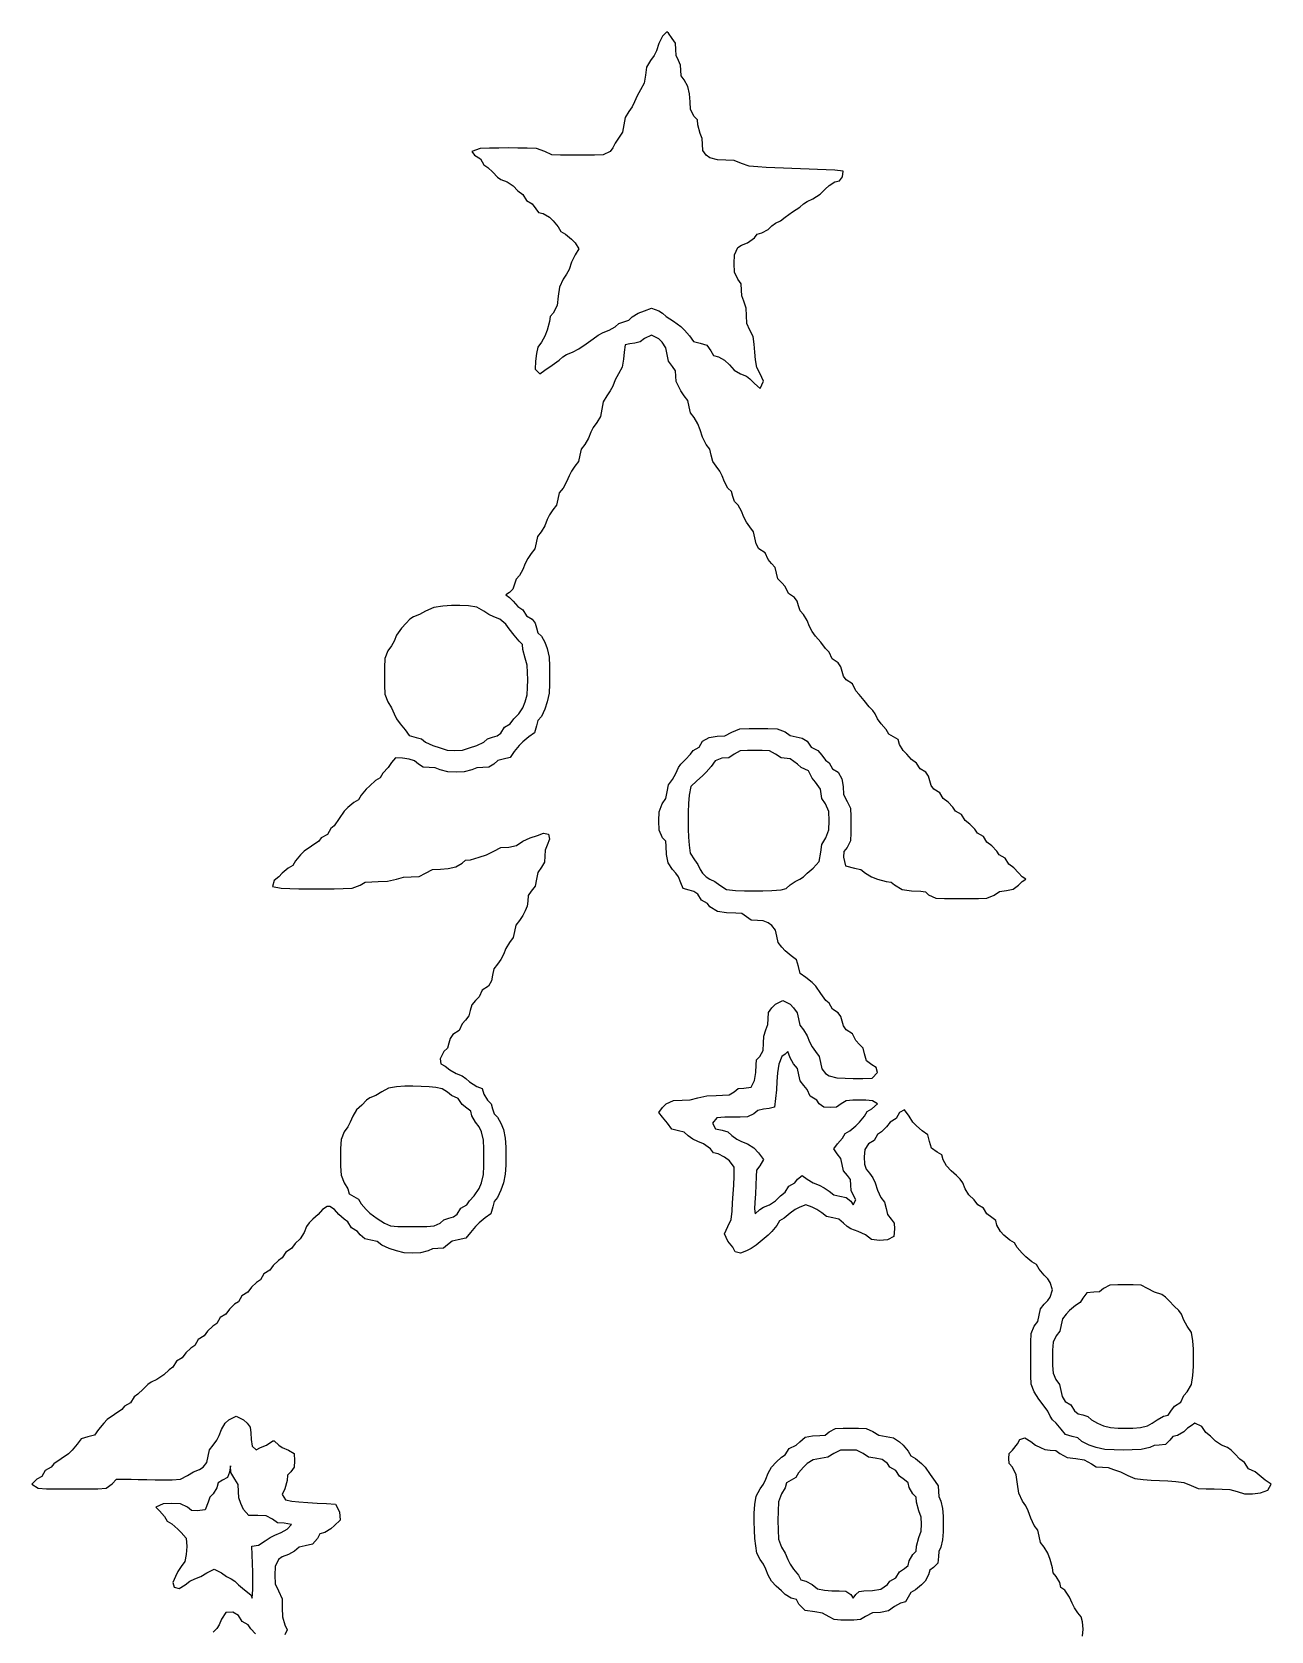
# Model space of a CAD drawing. Extents: x -1383 to 2909, y -2222 to 4206.
# Drawn here: x -611 to 2142, y 652 to 4206 of the extents above; entities that cross this region are included whole.
import ezdxf

# ---------------------------------------------------------------- set-up
doc = ezdxf.new("R2010")
doc.units = 0
doc.layers.add('Layer_1', color=7, linetype='CONTINUOUS')

msp = doc.modelspace()

# ---------------------------------------------------------------- linework, layer by layer
at = {"layer": 'Layer_1', "color": 7}
for points in [[(1013.935861, 3429.742224), (1006.409906, 3445.940126), (998.947644, 3460.326661), (996.609061, 3477.381307), (995.057093, 3494.533805), (993.505124, 3511.68412), (991.14531, 3528.738737), (983.683106, 3543.127427), (976.731137, 3557.841364), (976.157093, 3575.525329), (975.370507, 3592.312044), (970.757093, 3607.921049), (966.164995, 3619.377978), (965.357093, 3632.216854), (964.63423, 3646.205773), (957.257093, 3656.514671), (949.667329, 3672.332022), (949.157093, 3691.610362), (949.667329, 3710.888787), (957.257093, 3726.70611), (965.357093, 3732.104126), (978.219298, 3737.504126), (993.909061, 3748.301858), (1000.180715, 3756.850583), (1010.746857, 3759.101858), (1024.735861, 3767.199874), (1032.835861, 3775.299874), (1040.935861, 3780.697606), (1051.735861, 3786.097606), (1062.535861, 3794.331685), (1078.735861, 3805.80548), (1094.935861, 3816.469701), (1103.035861, 3823.893638), (1111.135861, 3829.293638), (1123.998151, 3834.69137), (1139.68783, 3845.49137), (1151.125654, 3856.289102), (1159.735946, 3864.389102), (1172.853213, 3872.487118), (1183.228044, 3875.151118), (1189.542217, 3883.693323), (1191.200457, 3896.801858), (1172.279254, 3898.451622), (1153.294186, 3899.472378), (1134.309146, 3900.360756), (1115.324107, 3901.164378), (1096.317808, 3901.906488), (1077.332769, 3902.593323), (1058.347729, 3903.279874), (1039.362661, 3904.042961), (1020.377622, 3904.93389), (1001.413786, 3906.071433), (982.492583, 3907.799717), (965.357093, 3913.782236), (949.157093, 3920.53011), (930.257093, 3921.080882), (912.122476, 3921.824693), (895.157093, 3926.480882), (887.057093, 3931.880882), (879.679956, 3942.187654), (878.957093, 3956.17663), (878.149191, 3969.015307), (873.557093, 3980.474362), (868.157093, 3999.372378), (867.2004, 4010.69537), (860.057093, 4018.27011), (851.957093, 4033.71326), (851.361817, 4050.959244), (849.533471, 4068.120189), (846.110608, 4085.024031), (837.73423, 4099.259622), (831.20743, 4108.545921), (830.357093, 4120.857354), (829.527959, 4132.392945), (824.978324, 4142.453102), (820.386227, 4153.912157), (819.578324, 4166.751118), (818.855461, 4180.738961), (811.478324, 4191.047717), (802.740529, 4203.196157), (799.65788, 4205.895874), (789.474359, 4196.44715), (781.778324, 4180.24885), (776.378324, 4164.051118), (770.978324, 4153.253102), (763.133386, 4142.453102), (754.374359, 4127.934898), (751.653071, 4110.057354), (748.910608, 4092.379937), (740.576693, 4077.661606), (733.178324, 4064.163874), (727.778324, 4050.665858), (722.378324, 4039.865858), (714.894831, 4029.068126), (706.560973, 4015.757197), (703.712183, 3999.372378), (700.863307, 3982.876724), (692.295591, 3969.674362), (684.578239, 3958.87663), (679.178239, 3948.078614), (673.778239, 3939.978614), (657.663307, 3933.120189), (638.763307, 3932.206016), (619.820759, 3931.936724), (600.899556, 3931.880031), (581.957008, 3931.936724), (563.014488, 3932.206016), (544.0932, 3933.122457), (527.999471, 3939.978614), (509.818054, 3946.886079), (488.898369, 3947.766236), (467.955298, 3948.024189), (447.014324, 3948.078047), (426.075506, 3948.024189), (405.134532, 3947.766236), (384.212778, 3946.886079), (366.024983, 3939.978614), (371.809729, 3931.880882), (385.218369, 3924.076252), (393.0228, 3910.667811), (401.626715, 3904.882866), (413.05388, 3894.085134), (423.347839, 3883.285134), (430.816507, 3877.887118), (444.316507, 3872.487118), (457.814324, 3863.883402), (468.612227, 3852.453827), (479.410129, 3844.47515), (487.201861, 3831.682961), (499.99388, 3823.893638), (507.972756, 3813.095622), (514.240129, 3804.546898), (524.799893, 3802.295622), (538.799471, 3794.197606), (546.7932, 3786.097606), (558.060888, 3773.067591), (564.034932, 3762.737291), (574.367244, 3756.767528), (587.399471, 3745.499811), (595.499556, 3737.504126), (603.599556, 3724.00611), (595.499556, 3710.508378), (587.399471, 3694.310362), (581.999471, 3678.11263), (576.599471, 3667.312573), (569.201102, 3656.514671), (560.718369, 3639.051893), (558.082205, 3618.718951), (555.424724, 3598.213805), (546.580573, 3580.923146), (539.756164, 3573.195222), (538.799471, 3562.025329), (533.399471, 3543.127427), (527.999471, 3529.629524), (520.639342, 3516.131622), (512.713644, 3505.1148), (509.841439, 3491.081178), (507.662306, 3473.867112), (506.716271, 3456.55732), (517.205849, 3445.940126), (527.999471, 3454.174006), (544.199471, 3465.648), (560.399471, 3476.311937), (568.499471, 3483.735902), (576.599471, 3489.135902), (590.099471, 3494.533805), (603.599556, 3501.957742), (619.799556, 3512.621622), (635.999556, 3524.095587), (646.799556, 3532.329524), (657.578239, 3537.729524), (671.078239, 3543.127427), (684.578239, 3550.625773), (692.486929, 3558.298422), (703.478324, 3561.670261), (714.639742, 3565.065458), (722.378324, 3573.069817), (735.878324, 3580.923146), (749.378324, 3586.323146), (765.578324, 3591.723146), (781.778324, 3586.323146), (789.878324, 3580.923146), (797.978324, 3573.499266), (814.178324, 3562.835329), (830.357093, 3551.361364), (838.372054, 3543.127427), (849.597222, 3530.252466), (858.505124, 3518.221493), (873.408302, 3514.084356), (888.587773, 3509.819631), (897.368088, 3497.265666), (902.895676, 3486.897213), (914.163364, 3483.735902), (927.557093, 3476.26732), (938.357093, 3465.973276), (949.157093, 3454.543984), (962.657093, 3445.940126), (976.157093, 3440.540126), (983.619298, 3435.142224), (993.909061, 3424.342224), (1006.473657, 3413.659153)], [(360.624983, 2614.444016), (376.824983, 2619.844016), (393.0228, 2627.342362), (400.927266, 2635.012913), (411.918605, 2638.384696), (422.380573, 2641.280287), (430.816507, 2647.471153), (438.495506, 2660.52685), (451.398132, 2668.437638), (459.379049, 2679.23554), (470.806271, 2690.03554), (479.410129, 2703.533357), (484.810129, 2717.03126), (488.92388, 2732.578611), (489.940129, 2749.08685), (490.210271, 2765.624882), (489.940129, 2782.162998), (488.92388, 2798.673335), (484.810129, 2814.218589), (479.410129, 2833.116406), (478.449156, 2844.394753), (471.414302, 2852.014309), (460.031783, 2865.512211), (449.129707, 2879.012211), (441.616507, 2889.810113), (428.118605, 2900.607931), (414.618605, 2906.007931), (403.820702, 2911.407931), (393.0228, 2918.810665), (377.4564, 2927.743994), (358.692435, 2930.380243), (339.758391, 2931.228482), (320.803115, 2930.915962), (301.890359, 2929.627616), (281.268275, 2927.070113), (263.437645, 2918.72982), (249.939799, 2911.407931), (236.441897, 2906.007931), (228.341897, 2900.607931), (220.244023, 2892.004072), (209.444023, 2880.574753), (198.646121, 2864.882891), (193.246121, 2852.014309), (187.848275, 2841.216406), (179.748275, 2830.416406), (172.549636, 2813.565855), (171.77796, 2793.656069), (171.650401, 2773.724882), (171.77796, 2753.79378), (172.549636, 2733.883994), (179.748275, 2717.03126), (187.848275, 2703.533357), (193.246121, 2690.03554), (198.646121, 2679.23554), (206.641947, 2668.437638), (218.032999, 2654.907874), (227.011031, 2642.264674), (242.432921, 2638.019055), (254.463894, 2634.953357), (263.437645, 2627.253043), (279.635547, 2619.844016), (295.83343, 2614.444016), (311.442378, 2609.815748), (328.229178, 2609.044016), (345.018076, 2609.815748)], [(1053.09652, 2299.34965), (1064.725654, 2302.466372), (1073.335861, 2310.088025), (1084.135861, 2317.482198), (1094.935861, 2322.880016), (1103.035861, 2328.280016), (1111.135861, 2336.275843), (1124.42332, 2347.607367), (1138.114658, 2361.853616), (1141.324866, 2382.807345), (1144.046183, 2400.221282), (1152.316205, 2414.669443), (1159.204422, 2432.18965), (1159.735946, 2452.465247), (1159.246942, 2473.068104), (1151.635946, 2490.258869), (1143.450907, 2502.408869), (1141.005969, 2523.052148), (1129.398151, 2538.854589), (1121.935861, 2547.337323), (1114.069805, 2563.38635), (1098.018595, 2571.250394), (1089.535861, 2578.718948), (1073.739827, 2590.320416), (1053.09652, 2592.773802), (1040.935861, 2600.946113), (1027.797307, 2608.02995), (1011.4272, 2608.89942), (995.057093, 2609.043987), (978.665783, 2608.89942), (962.295676, 2608.02995), (949.157093, 2600.946113), (936.996435, 2592.773802), (921.434258, 2591.468504), (906.913786, 2585.99194), (898.21851, 2573.437975), (886.950822, 2560.450394), (878.957093, 2552.454567), (866.094888, 2541.231496), (852.892498, 2528.522277), (848.831839, 2509.856135), (847.36491, 2490.762699), (846.812183, 2471.620309), (846.684624, 2452.465247), (846.854702, 2434.364589), (847.449978, 2416.274589), (848.746857, 2398.224926), (851.531839, 2380.34965), (860.779956, 2366.07582), (868.157093, 2355.27582), (873.557093, 2344.477918), (878.957093, 2336.377918), (887.057093, 2328.280016), (895.157093, 2322.880016), (905.957093, 2317.482198), (916.757093, 2309.741433), (931.596435, 2299.751433), (951.793342, 2297.925269), (972.054, 2297.117367), (992.335861, 2296.817575), (1012.617751, 2296.938898), (1032.899613, 2297.578791)], [(1006.239827, 1588.573304), (1013.935861, 1593.973304), (1027.435861, 1599.373304), (1040.935861, 1607.983625), (1051.735861, 1619.400104), (1062.535861, 1627.372545), (1070.529591, 1640.362309), (1083.753213, 1647.973389), (1089.535861, 1656.073389), (1100.335861, 1664.173389), (1111.135861, 1656.073389), (1124.635861, 1647.973389), (1138.135946, 1642.573389), (1148.935946, 1637.173389), (1159.735946, 1629.689896), (1170.302088, 1621.589896), (1184.01463, 1618.549767), (1197.876076, 1615.509553), (1208.31463, 1607.133175), (1213.71463, 1599.373304), (1219.11463, 1610.173304), (1213.71463, 1620.973304), (1209.16508, 1631.029238), (1208.31463, 1642.573389), (1207.485524, 1655.074148), (1200.554844, 1664.173389), (1192.199698, 1674.611972), (1189.13828, 1688.452072), (1186.098151, 1702.164699), (1178.019383, 1712.752072), (1170.514658, 1723.552157), (1178.529591, 1734.352157), (1189.797364, 1747.384384), (1195.75012, 1757.716696), (1206.082431, 1763.69074), (1219.114658, 1774.958428), (1227.108359, 1782.952157), (1238.376076, 1795.984469), (1244.35012, 1806.316696), (1254.682431, 1812.269509), (1267.714715, 1823.537225), (1256.361959, 1830.425357), (1241.79891, 1831.38205), (1227.214658, 1831.552129), (1212.587915, 1831.38205), (1198.003635, 1830.446674), (1186.714658, 1823.452157), (1176.424866, 1816.07502), (1162.435946, 1815.352157), (1148.446942, 1816.07502), (1138.135946, 1823.452157), (1132.353213, 1831.552157), (1118.172898, 1840.247433), (1111.135861, 1855.44822), (1103.652454, 1863.930926), (1095.552454, 1874.518299), (1092.512239, 1888.230926), (1089.47211, 1902.071055), (1081.095732, 1912.530926), (1073.335861, 1926.030926), (1067.935861, 1939.530926), (1062.535861, 1934.130926), (1055.201244, 1928.730926), (1047.84531, 1911.956882), (1045.591795, 1892.759272), (1044.082346, 1873.497855), (1042.657937, 1854.385228), (1040.957178, 1835.31515), (1038.363449, 1816.351398), (1026.500457, 1813.37502), (1014.382346, 1811.482838), (1001.839039, 1808.740318), (992.357093, 1801.129323), (978.772054, 1794.81515), (962.614573, 1793.922265), (946.457093, 1793.752186), (928.471266, 1793.667146), (910.527959, 1792.774176), (900.557093, 1780.932501), (907.232683, 1768.304154), (922.157093, 1764.668693), (934.785439, 1761.564728), (943.757093, 1753.188378), (954.557093, 1745.152186), (965.357093, 1739.752186), (978.857093, 1734.352186), (992.357093, 1725.741893), (1003.135861, 1714.325386), (1013.957093, 1700.102551), (1005.835861, 1685.752101), (998.501244, 1675.845071), (997.757093, 1662.260003), (997.310693, 1642.892315), (996.417751, 1623.54583), (995.205969, 1604.220576), (994.419298, 1590.231657), (995.609849, 1579.133991)], [(295.83343, 1558.278028), (303.739937, 1565.95286), (314.731276, 1569.311887), (325.193244, 1572.203282), (333.629178, 1578.411099), (341.503795, 1591.63475), (354.840151, 1599.373304), (360.624983, 1607.983625), (371.424983, 1619.400104), (382.2228, 1635.089896), (387.6228, 1647.973389), (391.787631, 1666.256825), (392.76771, 1685.454491), (393.022828, 1704.652072), (392.76771, 1723.870998), (391.787631, 1743.068665), (387.6228, 1761.352157), (382.2228, 1772.152157), (374.124983, 1782.952157), (366.024983, 1796.962394), (363.773537, 1807.507247), (355.22708, 1813.778957), (344.42708, 1821.751398), (335.519178, 1835.46394), (320.516107, 1842.330926), (312.031276, 1849.814362), (300.263981, 1857.021477), (285.80091, 1859.50885), (271.205991, 1861.103367), (253.184023, 1862.378957), (235.121689, 1862.867877), (217.055018, 1862.527748), (199.037302, 1861.209638), (181.204574, 1858.360847), (166.250373, 1849.899402), (152.752499, 1842.330926), (139.252499, 1836.930926), (131.783916, 1831.552157), (121.492026, 1820.752157), (110.062706, 1809.952157), (101.458848, 1796.452157), (96.058848, 1782.952157), (90.658848, 1772.152157), (82.560974, 1761.352157), (75.360294, 1744.493074), (74.588533, 1724.593833), (74.460974, 1704.652072), (74.588533, 1684.731628), (75.360294, 1664.811184), (82.560974, 1647.973389), (90.658848, 1634.57966), (93.65864, 1623.481994), (103.688977, 1617.911972), (114.021289, 1611.937899), (119.991053, 1601.605616), (131.256672, 1588.573304), (139.252499, 1580.345802), (155.452499, 1568.865487), (171.650373, 1558.192989), (185.403365, 1552.155194), (201.494996, 1551.177269), (217.616306, 1550.858372), (233.741897, 1550.773332), (249.886621, 1550.837112), (266.022899, 1551.156009), (282.133551, 1552.155165)], [(1867.029704, 1108.037075), (1877.829987, 1113.437075), (1888.629987, 1121.537075), (1902.640224, 1129.637083), (1913.206365, 1131.890627), (1919.456759, 1140.437083), (1927.45046, 1151.237083), (1941.163058, 1160.144957), (1948.029987, 1175.133146), (1955.428413, 1183.615824), (1965.122901, 1199.900863), (1967.99298, 1219.757556), (1969.204791, 1239.805587), (1969.566208, 1259.896139), (1969.288413, 1278.392202), (1968.161641, 1296.867005), (1965.312822, 1315.129209), (1955.448255, 1329.394564), (1948.02857, 1342.894564), (1942.62857, 1356.394564), (1937.22857, 1363.878028), (1926.42857, 1374.167735), (1915.62857, 1385.584299), (1907.52857, 1394.194535), (1899.42857, 1399.594535), (1883.22857, 1404.994535), (1867.028287, 1413.094535), (1852.975531, 1420.216611), (1835.712539, 1421.045745), (1818.44983, 1421.194564), (1801.165294, 1421.045745), (1783.923562, 1420.216611), (1769.84983, 1413.094535), (1760.962932, 1405.823669), (1748.355846, 1404.994535), (1732.751121, 1403.633877), (1723.588129, 1391.962224), (1717.614113, 1381.62994), (1707.28183, 1375.655953), (1694.249546, 1364.388265), (1686.766082, 1356.394564), (1678.687342, 1345.828422), (1675.647184, 1332.094564), (1672.585767, 1318.254406), (1664.230649, 1307.815824), (1657.470019, 1293.529209), (1656.619625, 1276.393776), (1656.469389, 1259.215824), (1656.619625, 1242.12291), (1657.491279, 1225.072517), (1663.954271, 1210.615824), (1672.033011, 1200.028422), (1675.073169, 1186.315824), (1677.879468, 1173.28354), (1684.172381, 1162.015824), (1697.289704, 1154.213461), (1705.049546, 1141.053619), (1713.489704, 1134.867005), (1723.949546, 1131.975666), (1734.940885, 1128.595351), (1742.849546, 1120.92054), (1756.349546, 1113.437075), (1769.84983, 1108.037075), (1785.390491, 1103.912382), (1801.909389, 1102.892193), (1818.44983, 1102.637075), (1834.989704, 1102.892193), (1851.487625, 1103.912382)], [(1159.735946, 683.477736), (1145.279254, 691.769075), (1127.867386, 694.490335), (1106.905181, 697.700571), (1092.661115, 711.39191), (1087.112239, 721.596634), (1075.929591, 724.679311), (1062.535861, 732.779311), (1053.925654, 740.879311), (1042.509061, 751.679311), (1032.219383, 762.479311), (1024.735861, 775.979311), (1019.335861, 789.479311), (1013.935861, 800.279311), (1006.473657, 811.079311), (999.139039, 824.643091), (996.736649, 840.864351), (995.18468, 857.19191), (993.951581, 876.134429), (993.441373, 895.119469), (993.696491, 914.104508), (994.908274, 933.068288), (997.693313, 951.840729), (1006.367357, 967.658051), (1013.935833, 978.458051), (1019.335833, 989.236791), (1024.735833, 1002.736791), (1032.219354, 1016.236791), (1042.509033, 1027.036791), (1053.925625, 1037.836791), (1062.535833, 1043.619752), (1071.252425, 1057.800067), (1086.453184, 1064.836791), (1094.935833, 1072.298996), (1106.607487, 1082.58876), (1122.892554, 1085.607658), (1139.47526, 1086.352036), (1151.465811, 1087.308729), (1159.735918, 1094.537075), (1173.788674, 1101.658839), (1191.051638, 1102.487973), (1208.314602, 1102.638209), (1225.407572, 1102.46813), (1242.457994, 1101.617453), (1256.914687, 1095.154744), (1270.223291, 1086.820886), (1286.614687, 1083.972067), (1303.112296, 1081.122965), (1316.314687, 1072.555248), (1324.308416, 1064.837925), (1335.576104, 1051.805925), (1341.550091, 1041.473642), (1351.861172, 1035.499343), (1364.893455, 1024.231626), (1373.142274, 1016.237925), (1384.601301, 1000.037925), (1395.273798, 983.859469), (1401.86435, 974.589894), (1402.693455, 962.259185), (1403.54382, 950.715091), (1408.093455, 940.659185), (1412.217865, 924.182807), (1413.238309, 906.792256), (1413.493427, 889.359185), (1413.238309, 871.926114), (1412.217865, 854.535564), (1408.093455, 838.059186), (1403.54382, 828.322178), (1402.693455, 817.096981), (1401.481616, 802.831626), (1391.893455, 793.307217), (1383.346998, 787.035563), (1381.093455, 776.490681), (1372.993455, 762.480445), (1364.893455, 754.486744), (1351.861172, 743.219028), (1341.550091, 737.245012), (1335.576104, 726.912729), (1329.984794, 716.878083), (1318.908416, 713.880445), (1305.514687, 706.46076), (1291.631953, 696.681232), (1274.092611, 693.279658), (1256.234372, 692.280445), (1240.714687, 684.180445), (1229.425682, 677.185957), (1214.841402, 676.250524), (1200.214602, 676.080445), (1185.821745, 676.270366), (1171.450091, 677.227059)], [(1219.11463, 732.779311), (1226.343005, 739.880099), (1237.3344, 740.879311), (1256.106813, 741.793484), (1274.602876, 745.04624), (1289.314715, 755.059626), (1295.097364, 762.479311), (1308.320986, 770.090335), (1316.314715, 783.058839), (1327.114715, 791.03128), (1335.6612, 797.302933), (1337.914715, 807.869075), (1345.993483, 821.858052), (1353.136791, 829.447816), (1354.093483, 840.758052), (1359.493483, 859.658052), (1364.106813, 873.902146), (1364.893483, 889.358051), (1364.106813, 904.813957), (1359.493483, 919.058051), (1354.093483, 937.958051), (1353.136791, 949.268288), (1345.993483, 956.858051), (1337.914715, 970.847028), (1335.6612, 981.413169), (1327.114715, 987.684823), (1316.314715, 995.657264), (1308.320986, 1008.625768), (1295.097364, 1016.236791), (1289.314715, 1024.166996), (1277.579254, 1032.777232), (1262.314715, 1035.647028), (1247.305266, 1038.517106), (1235.314715, 1046.63865), (1220.539124, 1053.463059), (1202.91463, 1054.036791), (1185.269017, 1053.463059), (1170.51463, 1046.55361), (1157.205969, 1038.219752), (1140.835946, 1035.37065), (1124.33828, 1032.521831), (1111.135861, 1023.954114), (1103.142217, 1016.236791), (1091.874444, 1003.204508), (1085.900457, 992.872508), (1075.568173, 986.919469), (1065.533556, 981.32813), (1062.535861, 970.251752), (1054.435861, 956.858051), (1047.228831, 939.084823), (1046.463449, 918.271437), (1046.33589, 897.458051), (1046.463449, 876.644666), (1047.228831, 855.85254), (1054.435861, 838.058052), (1062.535861, 824.558052), (1067.935861, 811.079311), (1073.335861, 800.279311), (1080.840586, 789.479311), (1091.746942, 775.979311), (1097.274444, 765.625768), (1108.542217, 762.479311), (1121.935861, 755.059626), (1133.990249, 745.811595), (1149.8076, 742.643878), (1165.880013, 741.261988), (1181.994973, 740.879311), (1196.983191, 740.220256), (1208.31463, 732.779311), (1213.71463, 724.679311)], [(-120.738453, 782.718681), (-121.36352, 802.065138), (-121.98856, 821.411595), (-122.613542, 840.758052), (-107.765725, 842.480099), (-92.917823, 851.919469), (-82.117823, 859.658052), (-71.31992, 865.058052), (-57.822103, 870.458051), (-44.324201, 878.154114), (-34.874201, 888.337579), (-51.072103, 891.441516), (-65.730679, 892.504508), (-76.71992, 900.158051), (-91.159662, 907.705295), (-109.115725, 908.258051), (-129.801552, 908.747028), (-141.511445, 921.758051), (-146.911445, 935.258051), (-151.503627, 948.098996), (-152.309347, 962.258051), (-152.957801, 977.565138), (-160.409347, 989.236791), (-169.317249, 1004.097421), (-170.125067, 1018.936791), (-172.325489, 1004.607658), (-177.057901, 993.148886), (-187.715489, 986.961988), (-197.854279, 981.392193), (-200.905067, 970.251752), (-208.401316, 956.858051), (-216.073964, 948.94939), (-219.445804, 937.958051), (-226.261738, 921.375374), (-244.343177, 919.058051), (-256.882289, 919.887185), (-265.696591, 927.158051), (-281.511845, 934.747815), (-300.792387, 935.258051), (-320.070841, 934.747815), (-335.888107, 927.158051), (-327.890183, 919.058051), (-316.624592, 906.025768), (-310.6548, 895.693484), (-300.324671, 889.719469), (-287.292387, 878.451752), (-279.558009, 870.458051), (-268.32856, 857.914745), (-266.865911, 839.73758), (-268.439111, 821.560414), (-271.381501, 806.614744), (-279.700506, 794.879311), (-287.292387, 784.079311), (-292.692387, 773.279311), (-298.092387, 759.779311), (-295.392387, 748.979311), (-284.594485, 746.279311), (-271.094494, 754.379311), (-260.296591, 762.479311), (-249.498774, 767.879311), (-235.998774, 773.279311), (-222.500871, 781.379311), (-206.302969, 789.479311), (-190.105067, 781.379311), (-179.307249, 773.279311), (-168.507249, 767.879311), (-160.409347, 762.479311), (-152.309347, 754.48561), (-138.811445, 743.090335), (-125.313627, 732.184036), (-122.088453, 724.679311), (-120.317479, 743.855689), (-120.297637, 763.287185), (-120.739813, 782.718681)]]:
    msp.add_lwpolyline(points, close=True, dxfattribs=at)
for points in [[(1723.038208, 640.105957), (1724.441357, 656.050839), (1723.123247, 672.03824), (1720.06183, 683.688634), (1712.472066, 692.27761), (1705.052381, 703.07761), (1699.652381, 713.87761), (1694.252381, 726.739815), (1683.452381, 742.450839), (1674.905924, 748.701232), (1672.673641, 759.267374), (1664.573641, 773.27761), (1657.430334, 780.846114), (1656.473641, 792.17761), (1651.073641, 811.07761), (1645.673641, 824.556351), (1637.892539, 838.056351), (1629.53742, 848.516194), (1626.497263, 862.356351), (1623.435846, 876.068949), (1615.357106, 886.656351), (1607.873641, 902.856351), (1602.473641, 919.056351), (1597.073641, 929.856351), (1589.675216, 940.656351), (1581.192539, 958.110681), (1578.556318, 978.456351), (1575.898838, 998.950839), (1567.054743, 1016.235091), (1560.230334, 1023.973673), (1559.273641, 1035.135091), (1560.230334, 1046.424067), (1567.267342, 1054.035091), (1578.662617, 1067.535091), (1584.020098, 1077.718839), (1594.968917, 1081.035091), (1607.873641, 1072.935091), (1618.673641, 1064.835091), (1629.473641, 1059.435091), (1639.529546, 1054.885768), (1651.073641, 1054.035091), (1663.510649, 1053.205957), (1672.673641, 1046.360571), (1688.618523, 1037.665295), (1707.752381, 1034.943752), (1726.8012, 1032.222776), (1742.852381, 1023.718839), (1753.461043, 1016.979185), (1767.152665, 1016.235091), (1779.993326, 1015.4275), (1791.452665, 1010.835091), (1807.652665, 1005.435091), (1823.852665, 997.824067), (1839.542428, 990.808319), (1857.655814, 988.767374), (1875.83298, 987.428288), (1894.031405, 986.343752), (1912.187027, 985.2595), (1930.343216, 983.89887), (1948.414082, 981.857925), (1964.231405, 975.054776), (1979.644791, 968.655563), (1997.566838, 967.805169), (2015.531405, 967.654933), (2032.943216, 967.377138), (2050.355027, 966.377925), (2066.810145, 962.253516), (2082.840066, 957.023595), (2100.549515, 956.981075), (2118.131405, 958.851941), (2134.692822, 964.549579), (2141.793609, 978.453232), (2128.910145, 987.021232), (2115.410145, 997.927532), (2106.927468, 1005.432256), (2091.918019, 1012.299185), (2083.010145, 1026.011784), (2072.210145, 1034.005484), (2061.410145, 1045.42202), (2053.310145, 1054.032256), (2045.210145, 1059.432256), (2031.710145, 1064.832256), (2018.210145, 1073.442492), (2007.431405, 1084.859028), (1996.631405, 1092.852729), (1987.723531, 1106.565327), (1972.714082, 1113.432256), (1964.231405, 1108.032256), (1956.131405, 1102.632256), (1948.031405, 1094.532256), (1934.021169, 1086.432256), (1923.476287, 1084.178713), (1917.204633, 1075.632256), (1907.680224, 1066.044067), (1893.414869, 1064.832256), (1882.168129, 1063.981862), (1872.431405, 1059.432256), (1853.233767, 1055.265327), (1833.143216, 1054.287374), (1813.052665, 1054.032256), (1792.94057, 1054.287374), (1772.850019, 1055.265327), (1753.652381, 1059.432256), (1737.452381, 1064.832256), (1721.252381, 1072.868477), (1712.493326, 1081.181075), (1700.098838, 1084.285012), (1684.876791, 1088.409421), (1675.692539, 1100.548791), (1664.467342, 1113.432256), (1656.473641, 1121.532256), (1651.073641, 1129.632265), (1645.673641, 1140.432265), (1637.424822, 1151.232265), (1625.965767, 1167.411005), (1615.293326, 1183.611005), (1609.170491, 1200.151162), (1608.235058, 1218.923603), (1607.93742, 1237.717304), (1607.872224, 1256.511005), (1607.93742, 1275.325965), (1608.235058, 1294.119666), (1609.170491, 1312.892107), (1615.357106, 1329.389745), (1623.435846, 1339.977146), (1626.497263, 1353.689745), (1629.53742, 1367.551162), (1637.892539, 1377.989773), (1645.673641, 1386.089773), (1651.073641, 1394.189773), (1656.473641, 1410.389773), (1651.073641, 1426.589773), (1645.673641, 1434.689773), (1637.67994, 1442.789773), (1626.412224, 1455.822085), (1620.438208, 1466.154369), (1610.105924, 1472.107124), (1597.073641, 1483.374813), (1589.07994, 1491.389773), (1577.812224, 1504.400854), (1571.838208, 1514.733137), (1561.505924, 1520.707124), (1548.473641, 1531.974813), (1540.373641, 1539.968542), (1532.273641, 1553.978778), (1530.020098, 1564.54492), (1521.473641, 1570.795342), (1510.673641, 1578.789071), (1502.892539, 1591.566236), (1490.094113, 1599.368542), (1482.121672, 1610.168542), (1470.683877, 1620.968542), (1462.094901, 1634.468627), (1456.694901, 1647.968627), (1451.294901, 1656.068627), (1442.684693, 1664.168627), (1431.268101, 1674.947339), (1420.957106, 1685.747339), (1413.494901, 1699.141039), (1410.327213, 1710.408756), (1399.973613, 1715.936315), (1387.409074, 1724.716658), (1383.157106, 1739.917417), (1379.011408, 1754.799364), (1366.978337, 1763.728498), (1354.094901, 1774.953666), (1345.994901, 1782.947395), (1337.894901, 1796.447395), (1327.116132, 1809.947395), (1316.316132, 1804.164661), (1308.705137, 1790.941039), (1295.736576, 1782.947395), (1287.742876, 1772.147395), (1276.326369, 1761.347395), (1267.716132, 1755.564661), (1260.105052, 1742.341039), (1247.136576, 1734.347395), (1238.930306, 1721.74028), (1237.527128, 1705.774139), (1238.866498, 1689.807969), (1241.906683, 1678.157546), (1249.496391, 1669.547339), (1256.916132, 1658.768627), (1262.316132, 1647.968627), (1267.716132, 1631.768627), (1275.199569, 1615.568542), (1283.278337, 1604.981169), (1286.339754, 1591.268542), (1289.379883, 1577.428413), (1297.73503, 1566.968542), (1304.66571, 1558.081956), (1305.516132, 1545.793739), (1303.687786, 1528.934712), (1289.316132, 1521.068542), (1271.606683, 1519.516573), (1254.046025, 1522.089014), (1240.716132, 1532.293739), (1224.516076, 1539.968542), (1208.316076, 1545.368542), (1200.216076, 1550.768542), (1192.116076, 1558.549644), (1181.677493, 1566.904791), (1167.816076, 1569.94492), (1154.103506, 1573.006337), (1143.537364, 1581.085134), (1132.737364, 1588.568542), (1121.937279, 1593.968542), (1108.437279, 1599.368542), (1094.937279, 1593.968542), (1084.137279, 1588.568542), (1073.337279, 1580.574898), (1060.304995, 1569.307124), (1049.972769, 1563.333137), (1043.998724, 1553.000854), (1032.731008, 1539.968542), (1024.737279, 1531.974813), (1011.237279, 1520.600854), (997.737279, 1509.694498), (986.95851, 1502.168542), (976.15851, 1496.768542), (962.764866, 1491.389773), (951.497093, 1494.536258), (945.969506, 1504.868542), (935.063235, 1518.368542), (927.55851, 1534.568542), (934.850608, 1550.768542), (942.03652, 1566.692164), (944.204995, 1585.018205), (945.608173, 1603.407969), (946.904995, 1623.222142), (948.07423, 1643.036315), (948.945969, 1662.87172), (948.75463, 1682.728413), (938.358567, 1696.547339), (927.558567, 1704.647339), (913.548331, 1712.747339), (903.00342, 1715.000939), (896.731767, 1723.547395), (881.042003, 1734.347395), (868.158567, 1739.747395), (857.358567, 1745.147395), (846.558567, 1752.56708), (837.586913, 1760.263115), (825.553843, 1763.324561), (810.140457, 1767.576529), (801.168803, 1780.204876), (789.773528, 1793.747395), (781.779798, 1804.547395), (789.879798, 1815.347395), (797.979798, 1823.447395), (813.79715, 1831.037187), (833.058567, 1831.547395), (851.193184, 1832.270258), (868.158567, 1836.926164), (887.866469, 1841.645849), (908.658567, 1842.326164), (923.285367, 1842.496243), (937.869562, 1843.431704), (949.158567, 1850.426192), (957.747572, 1857.67577), (970.078252, 1858.526192), (987.064923, 1860.503357), (994.378309, 1875.406535), (996.780643, 1892.882126), (997.737335, 1910.506535), (998.75778, 1921.497846), (1005.837335, 1928.726192), (1013.363291, 1941.779735), (1013.937335, 1958.426192), (1014.745238, 1973.882126), (1019.337335, 1988.126192), (1023.929433, 1999.585304), (1024.737335, 2012.404989), (1025.460198, 2026.393965), (1032.837335, 2036.704989), (1040.937335, 2044.804989), (1057.137335, 2052.904989), (1073.337335, 2044.804989), (1080.820857, 2036.704989), (1088.89954, 2026.138819), (1091.960957, 2012.404989), (1095.001172, 1998.564775), (1103.356233, 1988.126192), (1111.137335, 1974.626192), (1116.537335, 1961.126192), (1121.937335, 1950.326192), (1129.420857, 1939.526192), (1137.499625, 1928.938819), (1140.539754, 1915.226192), (1143.601172, 1901.386006), (1151.956318, 1890.926192), (1159.73742, 1885.526192), (1177.106655, 1881.380494), (1195.390176, 1880.381282), (1213.716132, 1880.126164), (1234.572038, 1880.168967), (1255.40674, 1880.934265), (1267.716189, 1893.520091), (1264.761043, 1904.554006), (1254.832696, 1910.145317), (1242.693354, 1919.350828), (1238.568945, 1934.551616), (1235.486211, 1946.967392), (1227.152381, 1955.726419), (1219.116132, 1964.209068), (1212.142932, 1979.324872), (1198.153928, 1988.126419), (1191.967313, 1996.545317), (1189.076003, 2007.005216), (1186.269732, 2017.40125), (1180.33818, 2025.905216), (1167.348416, 2033.898917), (1159.73742, 2047.122567), (1152.296447, 2052.905216), (1141.645238, 2069.105216), (1130.164923, 2085.305216), (1121.937335, 2093.298917), (1108.394816, 2104.694192), (1095.851509, 2113.474535), (1091.578309, 2128.654091), (1087.453928, 2143.557184), (1075.420857, 2152.465087), (1062.537335, 2163.690255), (1055.053928, 2171.705272), (1046.975131, 2182.271443), (1043.913713, 2195.983984), (1040.873584, 2209.845402), (1032.518438, 2220.283984), (1024.737335, 2225.683984), (1013.278309, 2230.276167), (1000.437335, 2231.083984), (986.469647, 2231.806819), (976.158567, 2239.183984), (966.187701, 2246.53989), (952.538882, 2247.283984), (931.938123, 2248.049367), (911.571194, 2251.047033), (895.158567, 2261.464299), (889.375918, 2268.881887), (876.152296, 2276.499317), (868.158567, 2289.493304), (859.65463, 2295.41845), (849.258567, 2298.222624), (835.609691, 2302.442731), (830.358567, 2315.02218), (824.979798, 2328.275509), (819.579798, 2336.373411), (812.138825, 2344.473411), (802.125496, 2359.189446), (798.87274, 2377.679216), (797.979798, 2396.44097), (796.959354, 2407.430211), (789.879798, 2414.664935), (782.247487, 2431.855672), (781.779798, 2452.46074), (782.290006, 2472.736224), (789.178252, 2490.254362), (797.278252, 2502.238535), (800.169562, 2517.25218), (803.039669, 2532.508299), (811.649906, 2544.247984), (819.579798, 2557.745887), (824.979798, 2571.245887), (830.358567, 2578.714441), (841.158567, 2589.008428), (851.958567, 2600.43565), (857.741216, 2609.039509), (870.964838, 2616.63565), (878.958567, 2629.576517), (893.755389, 2637.41074), (910.869562, 2640.425443), (928.238882, 2641.435228), (943.758567, 2649.535228), (961.531852, 2656.755099), (982.32395, 2657.509824), (1003.137335, 2657.635115), (1023.780643, 2657.492816), (1044.38143, 2656.704104), (1062.537335, 2650.14754), (1073.124794, 2642.062365), (1086.837335, 2639.017984), (1099.869647, 2636.207433), (1111.137335, 2629.920926), (1119.938967, 2615.989294), (1135.054687, 2609.039509), (1143.53742, 2598.241606), (1151.63742, 2587.443704), (1159.73742, 2581.658957), (1167.327184, 2568.448091), (1180.274457, 2560.445887), (1188.098079, 2545.661735), (1191.116891, 2528.539087), (1192.116132, 2511.178299), (1200.216132, 2495.654362), (1207.380728, 2480.655487), (1208.18863, 2462.518743), (1208.316189, 2444.36074), (1208.18863, 2426.204806), (1207.380728, 2408.068006), (1200.216132, 2393.067033), (1192.966554, 2384.441943), (1192.116132, 2372.083597), (1196.346869, 2352.43097), (1216.416132, 2347.456167), (1230.256318, 2344.40538), (1240.716189, 2336.043855), (1254.216189, 2328.275509), (1267.716189, 2322.875509), (1286.616189, 2317.477691), (1297.607528, 2316.514592), (1305.516189, 2310.08349), (1322.524091, 2300.199789), (1342.912252, 2296.929997), (1363.555531, 2295.939317), (1374.20674, 2294.838028), (1381.094957, 2287.779789), (1397.209918, 2280.921335), (1416.13115, 2280.007162), (1435.052438, 2279.737304), (1453.994901, 2279.681745), (1472.788602, 2279.747792), (1491.561043, 2280.049682), (1510.333483, 2280.987241), (1526.873641, 2287.084592), (1538.864192, 2295.195165), (1553.873641, 2298.069553), (1569.138208, 2300.946009), (1580.873641, 2309.562624), (1588.973641, 2317.477663), (1597.073641, 2322.875509), (1588.973641, 2328.275509), (1580.873641, 2336.879424), (1570.073641, 2348.308658), (1559.273641, 2356.287477), (1551.27994, 2369.262387), (1538.056318, 2376.869187), (1532.273641, 2385.473046), (1521.473641, 2396.902309), (1510.673641, 2404.881184), (1502.7012, 2417.856009), (1489.477578, 2425.462809), (1483.694901, 2434.066668), (1472.894901, 2445.495987), (1462.094901, 2453.474806), (1454.1012, 2466.449631), (1440.877606, 2474.056431), (1435.094957, 2482.662387), (1424.294957, 2494.089609), (1413.494957, 2502.068428), (1405.586296, 2514.973153), (1392.532781, 2522.650082), (1386.346082, 2531.088085), (1383.43354, 2541.547984), (1380.648501, 2551.926983), (1374.716976, 2560.445858), (1361.897291, 2568.229058), (1354.094957, 2581.027512), (1343.294957, 2589.008428), (1332.516189, 2600.43565), (1324.416189, 2609.039509), (1316.316189, 2622.435307), (1313.318523, 2633.513783), (1303.283906, 2639.100926), (1292.951594, 2645.07069), (1286.977606, 2655.403002), (1275.709833, 2668.433131), (1267.716189, 2679.231033), (1262.316189, 2690.031033), (1256.916189, 2698.12885), (1248.92246, 2706.22885), (1237.527184, 2719.726753), (1226.642145, 2733.224655), (1219.116132, 2741.709458), (1212.142932, 2756.835836), (1198.153928, 2765.620375), (1191.967313, 2774.056309), (1189.076003, 2784.518277), (1186.269732, 2794.897361), (1180.33818, 2803.41618), (1166.60435, 2812.315521), (1159.73742, 2827.327153), (1152.21138, 2835.811899), (1141.305109, 2849.309802), (1129.931065, 2862.807704), (1121.937335, 2873.607704), (1116.537335, 2884.405521), (1111.137335, 2897.903424), (1103.271279, 2911.403424), (1095.27755, 2919.144161), (1091.875918, 2930.301326), (1089.069647, 2940.678255), (1083.159411, 2949.197046), (1069.425581, 2958.096472), (1062.537335, 2973.110117), (1054.501172, 2981.59285), (1046.124794, 2990.570882), (1043.020857, 3003.190753), (1039.938123, 3015.517153), (1032.15702, 3024.78857), (1024.737335, 3033.273402), (1017.785367, 3048.37217), (1003.860198, 3057.184375), (997.567257, 3068.447783), (994.760957, 3081.482277), (991.720772, 3095.194819), (983.64206, 3105.777997), (976.158567, 3116.577997), (970.758567, 3127.375899), (965.358567, 3140.873717), (957.492425, 3154.371619), (949.498781, 3162.112384), (946.09715, 3173.269521), (942.716806, 3184.262957), (935.063291, 3192.167424), (927.558567, 3205.665241), (922.158567, 3219.165241), (916.758567, 3229.963143), (909.275074, 3240.761046), (901.196362, 3251.344224), (898.134945, 3265.058948), (895.094816, 3278.903357), (886.739669, 3289.354668), (878.958567, 3305.55257), (873.558567, 3321.750387), (868.158567, 3335.250472), (860.398696, 3348.74829), (852.043606, 3359.199628), (848.982189, 3373.044094), (845.942003, 3386.758819), (837.863291, 3397.341912), (830.358567, 3408.139814), (824.979798, 3418.939814), (820.408932, 3429.000028), (819.579798, 3440.537717), (818.750665, 3453.106507), (811.649906, 3462.133465), (803.039669, 3473.875332), (800.169562, 3489.131367), (797.278252, 3504.145096), (789.178252, 3516.127087), (781.779798, 3524.227172), (765.579798, 3532.324989), (749.379798, 3524.915962), (740.238038, 3517.175225), (728.056176, 3514.096857), (717.383679, 3512.391789), (706.711238, 3510.684652), (704.882891, 3494.49738), (703.054545, 3478.310135), (700.312025, 3460.641052), (691.978167, 3445.935619), (684.579713, 3432.437717), (679.179713, 3418.939814), (673.779713, 3408.139814), (666.083679, 3397.341912), (657.515962, 3384.141704), (654.667172, 3367.646192), (651.797065, 3351.259077), (643.463206, 3337.950472), (636.00103, 3327.150387), (630.60103, 3316.35257), (625.20103, 3302.854668), (617.419928, 3289.354668), (609.064781, 3278.903357), (606.024652, 3265.058948), (602.963206, 3251.344224), (594.884438, 3240.761046), (587.400945, 3229.963143), (582.000945, 3219.165241), (576.600945, 3205.665241), (568.841131, 3192.167424), (560.464781, 3181.716028), (557.424567, 3167.871619), (554.384438, 3154.156894), (546.284438, 3143.573717), (538.800945, 3132.775899), (533.400945, 3121.975899), (528.000945, 3108.477997), (520.238976, 3094.980094), (511.875354, 3084.528784), (508.826665, 3070.682277), (505.782255, 3056.96965), (497.697194, 3046.386472), (490.211603, 3035.586472), (484.811603, 3024.78857), (479.411603, 3011.290753), (471.915354, 2997.79285), (464.242706, 2989.886258), (460.870838, 2978.894948), (457.475669, 2967.737783), (449.471282, 2959.997046), (441.617981, 2954.597046), (449.715798, 2949.197046), (457.815798, 2940.593187), (468.613701, 2929.16605), (479.411603, 2921.185077), (487.32446, 2908.282507), (500.380157, 2900.603424), (506.571052, 2892.16749), (509.46446, 2881.705521), (512.836328, 2870.714183), (520.508976, 2862.807704), (528.000945, 2849.309802), (533.400945, 2835.811899), (537.589162, 2816.610009), (538.545855, 2796.525836), (538.800973, 2776.420375), (538.545855, 2756.312872), (537.589162, 2736.228699), (533.400945, 2717.026753), (528.000945, 2700.82885), (520.598296, 2684.631033), (512.897981, 2675.657197), (509.830157, 2663.626309), (505.584567, 2648.202236), (492.941367, 2639.226331), (479.411603, 2627.835307), (471.415776, 2619.839509), (460.024696, 2606.309717), (451.048847, 2593.666517), (435.624803, 2589.420926), (423.595984, 2586.355228), (414.620079, 2578.654885), (403.981625, 2571.987855), (390.324274, 2571.245858), (377.485455, 2570.423131), (366.026457, 2565.845858), (349.052513, 2561.189953), (330.930652, 2560.445858), (312.808762, 2561.189953), (295.834932, 2565.845858), (284.378003, 2570.423131), (271.539119, 2571.245858), (257.888203, 2571.987855), (247.241273, 2578.637877), (238.633163, 2586.259531), (226.993371, 2589.376224), (211.807466, 2591.644677), (196.496127, 2592.365357), (187.849749, 2582.043704), (179.851768, 2571.245858), (168.586149, 2558.213575), (162.616385, 2547.883361), (152.286256, 2541.913597), (139.253973, 2530.648063), (131.258146, 2522.650082), (119.992527, 2509.619953), (114.022763, 2499.289739), (103.690451, 2493.319975), (90.660322, 2482.052258), (82.426385, 2474.056431), (70.954603, 2457.858557), (60.290666, 2441.660712), (52.8667, 2435.875909), (45.062212, 2422.467326), (31.653629, 2414.664907), (25.868797, 2407.24097), (9.670923, 2396.577033), (-6.526923, 2385.103068), (-14.52275, 2376.869187), (-25.790523, 2363.839002), (-31.760286, 2353.508872), (-42.090415, 2347.539109), (-55.120629, 2336.271307), (-62.642276, 2328.275509), (-73.255246, 2319.841757), (-76.718446, 2306.235458), (-57.658997, 2303.214406), (-38.14249, 2302.225824), (-18.608892, 2301.66669), (0.928904, 2301.371206), (20.468797, 2301.277663), (40.43179, 2301.30771), (60.390558, 2301.437254), (80.345047, 2301.785858), (100.278247, 2302.755307), (117.658225, 2309.377805), (128.942949, 2316.372321), (143.529327, 2317.316173), (158.151847, 2317.477748), (178.943973, 2318.175043), (198.647595, 2322.875565), (214.254473, 2327.50389), (231.043371, 2328.275565), (248.999434, 2328.821943), (263.439119, 2336.373468), (278.884395, 2344.473468), (296.128318, 2345.073024), (313.289206, 2346.894992), (330.192935, 2350.317855), (344.428554, 2358.704806), (352.349972, 2365.110397), (363.326457, 2366.07137), (382.224274, 2371.469272), (398.422176, 2376.869272), (414.620079, 2384.969272), (430.144016, 2393.06709), (447.99378, 2394.057855), (465.531052, 2397.46578), (479.411603, 2407.241055), (495.611603, 2414.664992), (511.809506, 2420.064992), (525.307323, 2425.462894), (536.100945, 2422.762894), (538.800945, 2411.964992), (533.400945, 2398.46709), (528.830079, 2387.008091), (528.000945, 2374.169272), (527.256879, 2360.511921), (520.602576, 2349.873468), (512.494016, 2337.891392), (509.617531, 2322.875565), (506.741131, 2307.619531), (498.12446, 2295.879846), (491.034331, 2286.850819), (490.211603, 2274.281943), (489.371811, 2262.739975), (484.811603, 2252.684041), (479.411603, 2241.884041), (471.925984, 2231.084041), (463.840838, 2220.496668), (460.796457, 2206.784041), (457.747767, 2192.94394), (449.386328, 2182.484041), (441.617981, 2169.005357), (436.217981, 2155.505357), (430.817981, 2144.705272), (423.332362, 2133.905272), (415.247216, 2123.317899), (412.202806, 2109.605272), (409.392255, 2096.572989), (403.105691, 2085.305272), (389.174145, 2076.482438), (382.224274, 2061.387921), (374.19018, 2052.905272), (365.811732, 2043.933619), (362.701389, 2031.305272), (359.61446, 2018.995824), (351.837581, 2009.705272), (344.428554, 2001.222567), (337.553065, 1986.21309), (323.819206, 1977.326504), (317.894145, 1968.801335), (315.089972, 1958.426504), (311.694718, 1947.265087), (303.690416, 1939.526504), (295.834932, 1923.326504), (297.257216, 1912.080019), (306.634932, 1907.126504), (317.43275, 1899.026504), (330.930652, 1890.926504), (344.428554, 1885.526504), (352.528554, 1880.126504), (360.626457, 1872.706819), (376.826457, 1862.034321), (389.063594, 1857.357184), (393.024274, 1845.175294), (400.87766, 1831.547735), (408.882047, 1823.787865), (412.277216, 1812.647735), (415.649055, 1801.656397), (423.319606, 1793.747735), (430.817981, 1780.247735), (436.217981, 1766.747735), (440.397638, 1747.550041), (441.367087, 1727.45949), (441.617953, 1707.34765), (441.367087, 1687.257099), (440.397638, 1667.166548), (436.217981, 1647.968967), (430.817981, 1631.768967), (423.408869, 1615.568882), (415.708554, 1606.597228), (412.642913, 1594.564157), (408.397323, 1579.12954), (395.754038, 1570.157887), (382.224274, 1558.762611), (374.228447, 1550.768882), (362.982047, 1537.821638), (352.55194, 1525.17206), (335.882069, 1521.281509), (322.256665, 1518.262611), (312.03275, 1509.949984), (302.937789, 1502.998016), (290.43703, 1502.168882), (278.899305, 1501.339748), (268.839119, 1496.768882), (251.865261, 1492.112948), (233.743371, 1491.390113), (215.62151, 1492.112948), (198.647595, 1496.768882), (182.449749, 1502.168882), (166.251847, 1509.673606), (155.668697, 1517.752375), (141.953973, 1520.792504), (128.109563, 1523.832633), (117.658225, 1532.209068), (111.873421, 1539.968882), (98.462656, 1547.771272), (90.660322, 1561.186233), (82.056492, 1566.968882), (70.627173, 1577.768882), (60.785963, 1588.568882), (50.615283, 1595.308309), (44.315963, 1595.308309), (34.14738, 1588.568882), (24.304072, 1577.768882), (12.876935, 1566.968882), (4.270923, 1558.868882), (-1.126923, 1550.768882), (-6.526923, 1537.268882), (-15.130838, 1523.768882), (-26.560101, 1512.968882), (-34.53889, 1502.168882), (-47.513829, 1494.196441), (-55.120629, 1480.972819), (-63.724459, 1475.190113), (-75.153722, 1464.390113), (-83.132597, 1453.590113), (-96.107451, 1445.596441), (-103.714251, 1432.372762), (-112.320179, 1426.590113), (-123.747429, 1415.790113), (-131.72622, 1404.990113), (-144.701073, 1396.996384), (-152.307873, 1383.772762), (-160.913829, 1377.990113), (-172.341051, 1367.190028), (-180.319842, 1356.390028), (-193.294695, 1348.417587), (-200.903593, 1335.193965), (-209.507508, 1329.390028), (-220.934673, 1318.611288), (-228.915561, 1307.811288), (-241.888402, 1299.817587), (-249.4973, 1286.593965), (-258.10113, 1280.811288), (-269.530393, 1270.011288), (-277.509268, 1259.211288), (-290.482016, 1251.217587), (-298.090913, 1237.993965), (-306.694743, 1232.211288), (-318.124091, 1221.411288), (-333.815953, 1210.611288), (-346.684535, 1205.211288), (-354.153118, 1199.811288), (-364.447162, 1189.011288), (-375.874299, 1178.211288), (-384.480255, 1172.428611), (-392.282646, 1159.03491), (-405.691228, 1151.232548), (-411.47606, 1143.791603), (-427.673962, 1133.140422), (-443.87178, 1121.660099), (-451.867606, 1113.43254), (-463.260784, 1099.89002), (-472.043197, 1087.346713), (-487.231313, 1083.073484), (-502.119553, 1078.949075), (-511.038028, 1066.916004), (-522.26538, 1054.03254), (-530.261206, 1045.80498), (-546.459109, 1034.324666), (-562.656926, 1023.673484), (-568.441757, 1016.23254), (-581.852494, 1008.430177), (-589.654828, 995.036477), (-600.452731, 989.23254), (-611.250633, 978.453799), (-597.669789, 969.035689), (-578.816589, 968.015217), (-559.931443, 967.737421), (-541.04417, 967.652382), (-522.163304, 967.652382), (-503.139997, 967.652382), (-484.11462, 967.714744), (-465.089131, 967.989705), (-446.101994, 969.031437), (-433.073962, 979.087343), (-423.35178, 988.994429), (-407.255953, 989.610965), (-391.14102, 989.355847), (-375.030255, 988.930933), (-356.219575, 988.420414), (-337.404643, 988.037736), (-318.587499, 987.847815), (-299.772567, 988.037736), (-281.002232, 989.228288), (-265.695117, 997.328288), (-252.1973, 1005.428288), (-238.6973, 1010.828288), (-230.928953, 1016.228288), (-222.567429, 1026.688414), (-219.518739, 1040.528288), (-216.47433, 1054.240886), (-208.389183, 1064.828288), (-200.903593, 1075.628288), (-195.503593, 1086.428571), (-190.103593, 1099.928571), (-182.005775, 1113.428571), (-173.905775, 1121.528571), (-157.707873, 1129.62858), (-141.509971, 1121.528571), (-133.409971, 1113.428571), (-126.154015, 1104.712036), (-125.312153, 1092.274744), (-124.602046, 1077.307815), (-122.033829, 1062.574744), (-113.013278, 1054.581043), (-103.714251, 1059.428288), (-90.216349, 1064.828288), (-76.091281, 1074.267941), (-72.995876, 1074.267941), (-62.823042, 1064.828288), (-55.120629, 1059.428288), (-41.622727, 1054.028288), (-28.95393, 1046.417264), (-28.124825, 1029.728288), (-28.845561, 1015.739595), (-36.222727, 1005.428288), (-43.359627, 997.859784), (-44.322727, 986.528288), (-49.720629, 967.649547), (-55.120629, 954.914902), (-48.257895, 943.115689), (-33.573722, 940.30939), (-18.674825, 938.757421), (1.913206, 937.120414), (22.528904, 935.908603), (43.172212, 935.292067), (63.320136, 933.803878), (72.053736, 916.689705), (73.203866, 897.981043), (60.645705, 886.649547), (52.8667, 878.549547), (39.470873, 870.449547), (28.420007, 867.47317), (22.824416, 857.502304), (12.394308, 844.852698), (-4.275477, 840.962147), (-17.900967, 837.943249), (-28.124825, 829.63065), (-41.622727, 821.849548), (-55.120629, 816.449548), (-63.220629, 811.070807), (-70.80821, 795.253484), (-71.318446, 775.970807), (-70.80821, 756.68813), (-63.220629, 740.870807), (-55.601073, 723.671595), (-55.120629, 703.070807), (-54.401961, 683.618051), (-49.720629, 665.270807), (-44.322727, 654.470807), (-49.720629, 643.670807)], [(-114.514251, 645.244036), (-125.312153, 656.681831), (-131.0969, 665.270807), (-144.390708, 672.96687), (-152.307873, 686.084193), (-164.870286, 693.950335), (-180.655775, 693.27002), (-190.103593, 678.154272), (-195.503593, 665.270807), (-200.903593, 657.170807), (-208.669842, 649.070807)]]:
    msp.add_lwpolyline(points, dxfattribs=at)

doc.saveas('drawing.dxf')
